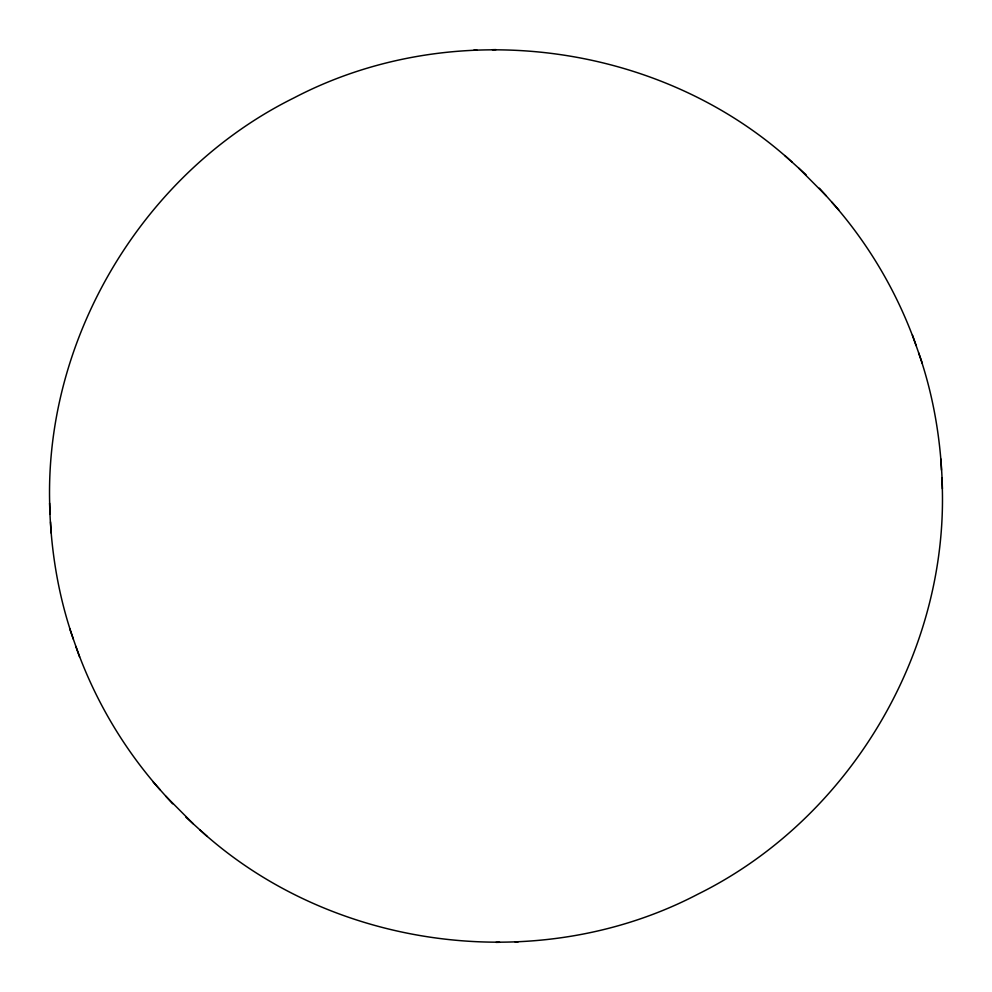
<?xml version="1.0" encoding="UTF-8"?>
<svg xmlns="http://www.w3.org/2000/svg" width="992" height="992" viewBox="0 0 992 992"><rect width="100%" height="100%" fill="white"/><g stroke="black" fill="none" stroke-linecap="round" stroke-linejoin="round"><path stroke-width="1.49" d="M50.096 514.042C40.982 343.344 140.839 173.588 294.004 97.873C452.637 14.843 659.779 41.416 792.062 162.093M941.904 477.958C951.018 648.656 851.161 818.412 697.996 894.127C539.363 977.157 332.221 950.584 199.938 829.907M473.866 50.158L476.941 50.096M492.429 49.699L496.037 49.612M495.963 942.388L499.571 942.301M515.059 941.904L518.134 941.842M798.659 168.094L826.237 195.833M165.763 796.167L193.341 823.906M784.796 155.533L806.112 174.815M185.888 817.185L207.204 836.467M831.829 202.182C868.781 243.958 897.574 293.037 916.137 345.625M75.863 646.375C94.426 698.963 123.219 748.042 160.171 789.818M819.38 188.195L838.823 209.982M153.177 782.018L172.62 803.805M918.642 352.854C933.869 396.502 941.358 442.692 942.4 488.845M49.6 503.155C50.642 549.308 58.131 595.498 73.358 639.146M912.454 335.085L922.337 363.419M69.663 628.581L79.546 656.915M940.949 459.098L941.458 470.096M50.542 521.904L51.051 532.902"/></g></svg>
